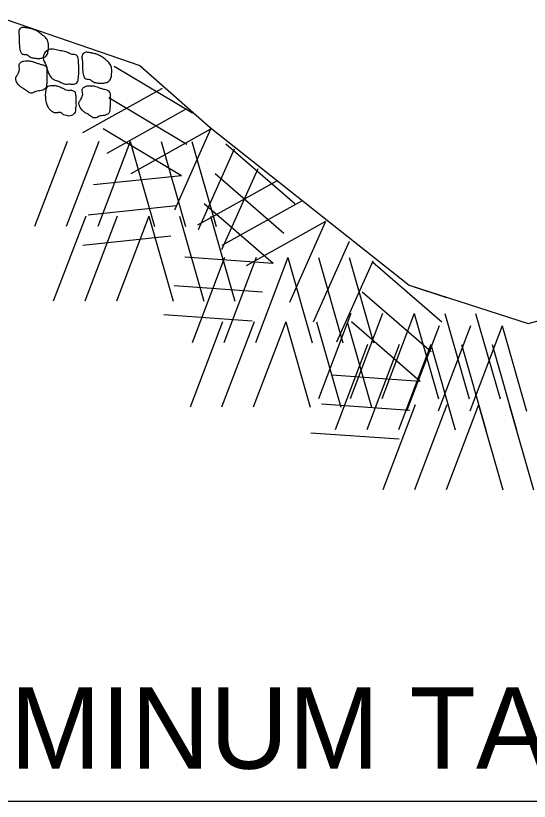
# Model space of a CAD drawing. Extents: x 2261460 to 2262119, y -3124004 to -3123604.
# Drawn here: x 2261622.68 to 2261641.89, y -3123734.8 to -3123705.42 of the extents above; entities that cross this region are included whole.
import ezdxf

# ---------------------------------------------------------------- set-up
doc = ezdxf.new("R2010")
doc.units = 0
doc.layers.add('RD_Pr_Roadway_Items', color=7, linetype='Continuous')
doc.layers.add('RD_Pr_Roadway_Notes', color=7, linetype='Continuous')

msp = doc.modelspace()

# ---------------------------------------------------------------- linework, layer by layer
at = {"layer": 'RD_Pr_Roadway_Items'}
for p, q in [((2261621.888, -3123705.418), (2261627.318, -3123707.279)), ((2261629.287, -3123709.069), (2261626.36, -3123707.322)), ((2261627.318, -3123707.279), (2261629.954, -3123709.605)), ((2261628.156, -3123708.146), (2261625.18, -3123709.805)), ((2261629.082, -3123710.238), (2261626.158, -3123708.488)), ((2261629.062, -3123708.907), (2261626.086, -3123710.566)), ((2261628.88, -3123711.404), (2261625.953, -3123709.654)), ((2261629.968, -3123709.668), (2261626.99, -3123711.327)), ((2261629.968, -3123709.668), (2261628.617, -3123712.692)), ((2261624.596, -3123710.121), (2261623.384, -3123713.308)), ((2261625.782, -3123710.121), (2261624.567, -3123713.308)), ((2261626.964, -3123710.121), (2261625.75, -3123713.308)), ((2261626.964, -3123710.121), (2261627.874, -3123713.308)), ((2261628.116, -3123710.121), (2261629.025, -3123713.308)), ((2261629.264, -3123710.121), (2261630.177, -3123713.308)), ((2261633.118, -3123712.456), (2261630.539, -3123710.227)), ((2261630.849, -3123710.406), (2261629.501, -3123713.43)), ((2261631.733, -3123711.147), (2261630.382, -3123714.171)), ((2261628.88, -3123711.404), (2261625.582, -3123711.746)), ((2261632.71, -3123713.57), (2261630.134, -3123711.338)), ((2261632.46, -3123711.598), (2261629.481, -3123713.256)), ((2261628.677, -3123712.535), (2261625.382, -3123712.877)), ((2261632.309, -3123714.682), (2261629.729, -3123712.453)), ((2261633.366, -3123712.356), (2261630.387, -3123714.017)), ((2261625.294, -3123712.914), (2261624.08, -3123716.098)), ((2261626.477, -3123712.914), (2261625.266, -3123716.098)), ((2261627.663, -3123712.914), (2261626.448, -3123716.098)), ((2261627.663, -3123712.914), (2261628.572, -3123716.098)), ((2261628.811, -3123712.914), (2261629.721, -3123716.098)), ((2261629.963, -3123712.914), (2261630.872, -3123716.098)), ((2261634.272, -3123713.12), (2261631.294, -3123714.778)), ((2261634.272, -3123713.12), (2261632.921, -3123716.144)), ((2261628.478, -3123713.67), (2261625.183, -3123714.012)), ((2261635.153, -3123713.858), (2261633.802, -3123716.882)), ((2261632.309, -3123714.682), (2261629.002, -3123714.448)), ((2261630.49, -3123714.465), (2261629.276, -3123717.649)), ((2261631.673, -3123714.465), (2261630.459, -3123717.649)), ((2261632.856, -3123714.465), (2261631.644, -3123717.649)), ((2261632.856, -3123714.465), (2261633.768, -3123717.649)), ((2261634.007, -3123714.465), (2261634.916, -3123717.649)), ((2261636.034, -3123714.596), (2261634.683, -3123717.623)), ((2261635.159, -3123714.465), (2261636.068, -3123717.649)), ((2261638.622, -3123716.876), (2261636.042, -3123714.647)), ((2261631.915, -3123715.762), (2261628.609, -3123715.525)), ((2261638.217, -3123717.991), (2261635.64, -3123715.759)), ((2261631.519, -3123716.845), (2261628.216, -3123716.611)), ((2261635.219, -3123716.557), (2261634.007, -3123719.744)), ((2261636.404, -3123716.557), (2261635.19, -3123719.744)), ((2261637.587, -3123716.557), (2261636.373, -3123719.744)), ((2261637.587, -3123716.557), (2261638.496, -3123719.744)), ((2261638.739, -3123716.557), (2261639.648, -3123719.744)), ((2261639.887, -3123716.557), (2261640.799, -3123719.744)), ((2261630.413, -3123716.868), (2261629.199, -3123720.054)), ((2261631.596, -3123716.868), (2261630.382, -3123720.054)), ((2261632.779, -3123716.868), (2261631.567, -3123720.054)), ((2261632.779, -3123716.868), (2261633.691, -3123720.054)), ((2261633.93, -3123716.868), (2261634.84, -3123720.054)), ((2261635.082, -3123716.868), (2261635.991, -3123720.054)), ((2261637.815, -3123719.102), (2261635.236, -3123716.873)), ((2261638.516, -3123717.022), (2261637.302, -3123720.208)), ((2261639.699, -3123717.022), (2261638.485, -3123720.208)), ((2261640.882, -3123717.022), (2261639.671, -3123720.208)), ((2261640.882, -3123717.022), (2261641.794, -3123720.208)), ((2261635.84, -3123717.72), (2261634.626, -3123720.906)), ((2261637.023, -3123717.72), (2261635.811, -3123720.906)), ((2261638.209, -3123717.72), (2261636.994, -3123720.906)), ((2261638.209, -3123717.72), (2261639.118, -3123720.906)), ((2261639.357, -3123717.72), (2261640.266, -3123720.906)), ((2261640.509, -3123717.72), (2261641.418, -3123720.906)), ((2261637.815, -3123719.102), (2261634.509, -3123718.869)), ((2261637.419, -3123720.182), (2261634.116, -3123719.946)), ((2261637.624, -3123719.969), (2261636.41, -3123723.155)), ((2261638.807, -3123719.969), (2261637.593, -3123723.155)), ((2261639.99, -3123719.969), (2261638.779, -3123723.155)), ((2261639.99, -3123719.969), (2261640.902, -3123723.155)), ((2261641.141, -3123719.969), (2261642.051, -3123723.155)), ((2261637.026, -3123721.263), (2261633.722, -3123721.029))]:
    msp.add_line(p, q, dxfattribs=at)
for points in [[(2261629.954, -3123709.605), (2261637.396, -3123715.497), (2261638.793, -3123715.964)], [(2261637.396, -3123715.497), (2261641.857, -3123716.933), (2261647.828, -3123715.303), (2261655.504, -3123713.521), (2261660.232, -3123711.504), (2261663.955, -3123711.35)]]:
    msp.add_lwpolyline(points, dxfattribs=at)
for points in [[(2261623.715, -3123706.986), (2261623.798, -3123706.937), (2261623.858, -3123706.863), (2261623.895, -3123706.709), (2261623.903, -3123706.51), (2261623.869, -3123706.35), (2261623.755, -3123706.202), (2261623.635, -3123706.105), (2261623.507, -3123706.011), (2261623.373, -3123705.946), (2261623.233, -3123705.9), (2261623.094, -3123705.874), (2261622.934, -3123705.857), (2261622.834, -3123705.906), (2261622.794, -3123705.985), (2261622.8, -3123706.148), (2261622.806, -3123706.336), (2261622.814, -3123706.518), (2261622.846, -3123706.727), (2261622.9, -3123706.826), (2261622.985, -3123706.863), (2261623.091, -3123706.875), (2261623.162, -3123706.929), (2261623.296, -3123706.989), (2261623.43, -3123707.012), (2261623.573, -3123707.014), (2261623.721, -3123706.98)], [(2261624.302, -3123707.875), (2261624.365, -3123707.915), (2261624.448, -3123707.949), (2261624.536, -3123707.981), (2261624.65, -3123707.972), (2261624.798, -3123707.981), (2261624.961, -3123707.932), (2261625.023, -3123707.727), (2261625.04, -3123707.493), (2261625.032, -3123707.265), (2261625.009, -3123707.012), (2261624.952, -3123706.892), (2261624.79, -3123706.866), (2261624.667, -3123706.818), (2261624.505, -3123706.752), (2261624.308, -3123706.721), (2261624.083, -3123706.672), (2261623.878, -3123706.704), (2261623.758, -3123706.818), (2261623.707, -3123706.997), (2261623.806, -3123707.257), (2261623.838, -3123707.354), (2261623.935, -3123707.63), (2261624.031, -3123707.753), (2261624.154, -3123707.827), (2261624.316, -3123707.875)], [(2261626.081, -3123707.915), (2261626.163, -3123707.867), (2261626.223, -3123707.793), (2261626.26, -3123707.639), (2261626.269, -3123707.439), (2261626.235, -3123707.282), (2261626.121, -3123707.131), (2261626.001, -3123707.034), (2261625.873, -3123706.94), (2261625.739, -3123706.875), (2261625.599, -3123706.829), (2261625.459, -3123706.806), (2261625.3, -3123706.786), (2261625.2, -3123706.835), (2261625.16, -3123706.915), (2261625.166, -3123707.077), (2261625.172, -3123707.265), (2261625.18, -3123707.448), (2261625.211, -3123707.656), (2261625.266, -3123707.758), (2261625.351, -3123707.793), (2261625.457, -3123707.807), (2261625.528, -3123707.858), (2261625.662, -3123707.921), (2261625.796, -3123707.941), (2261625.938, -3123707.944), (2261626.086, -3123707.912)], [(2261622.68, -3123707.716), (2261622.683, -3123707.824), (2261622.749, -3123707.958), (2261622.849, -3123708.066), (2261622.94, -3123708.132), (2261622.997, -3123708.16), (2261623.065, -3123708.214), (2261623.139, -3123708.263), (2261623.208, -3123708.303), (2261623.276, -3123708.311), (2261623.353, -3123708.294), (2261623.43, -3123708.249), (2261623.538, -3123708.234), (2261623.63, -3123708.217), (2261623.715, -3123708.189), (2261623.789, -3123708.135), (2261623.826, -3123708.035), (2261623.841, -3123707.867), (2261623.846, -3123707.673), (2261623.846, -3123707.499), (2261623.835, -3123707.371), (2261623.781, -3123707.294), (2261623.678, -3123707.251), (2261623.593, -3123707.228), (2261623.467, -3123707.191), (2261623.353, -3123707.151), (2261623.259, -3123707.123), (2261623.097, -3123707.103), (2261622.98, -3123707.114), (2261622.871, -3123707.16), (2261622.8, -3123707.254), (2261622.809, -3123707.348), (2261622.817, -3123707.433), (2261622.794, -3123707.519), (2261622.757, -3123707.599), (2261622.68, -3123707.716)], [(2261624.918, -3123708.876), (2261624.935, -3123708.764), (2261624.926, -3123708.668), (2261624.926, -3123708.511), (2261624.918, -3123708.38), (2261624.878, -3123708.257), (2261624.767, -3123708.209), (2261624.61, -3123708.206), (2261624.519, -3123708.172), (2261624.408, -3123708.112), (2261624.254, -3123708.055), (2261624.126, -3123708.029), (2261623.98, -3123708.029), (2261623.886, -3123708.058), (2261623.829, -3123708.135), (2261623.801, -3123708.266), (2261623.798, -3123708.457), (2261623.829, -3123708.673), (2261623.886, -3123708.83), (2261623.963, -3123708.941), (2261624.083, -3123709.03), (2261624.174, -3123709.055), (2261624.297, -3123709.038), (2261624.399, -3123709.067), (2261624.47, -3123709.124), (2261624.573, -3123709.155), (2261624.67, -3123709.172), (2261624.764, -3123709.152), (2261624.875, -3123709.067), (2261624.918, -3123708.873)], [(2261625.046, -3123708.645), (2261625.049, -3123708.753), (2261625.115, -3123708.887), (2261625.214, -3123708.998), (2261625.306, -3123709.064), (2261625.363, -3123709.089), (2261625.431, -3123709.144), (2261625.505, -3123709.192), (2261625.573, -3123709.232), (2261625.642, -3123709.24), (2261625.719, -3123709.226), (2261625.796, -3123709.181), (2261625.904, -3123709.163), (2261625.995, -3123709.146), (2261626.081, -3123709.118), (2261626.155, -3123709.067), (2261626.192, -3123708.964), (2261626.206, -3123708.799), (2261626.212, -3123708.602), (2261626.212, -3123708.428), (2261626.2, -3123708.303), (2261626.146, -3123708.226), (2261626.044, -3123708.18), (2261625.958, -3123708.16), (2261625.833, -3123708.123), (2261625.719, -3123708.083), (2261625.625, -3123708.055), (2261625.462, -3123708.035), (2261625.345, -3123708.046), (2261625.237, -3123708.089), (2261625.166, -3123708.183), (2261625.174, -3123708.277), (2261625.183, -3123708.363), (2261625.16, -3123708.448), (2261625.123, -3123708.531), (2261625.046, -3123708.645)]]:
    msp.add_spline(points, degree=3, dxfattribs=at)
at = {"layer": 'RD_Pr_Roadway_Notes'}
msp.add_line((2261614.034, -3123734.801), (2261654.826, -3123734.801), dxfattribs=at)

# ---------------------------------------------------------------- texts
msp.add_text('ALUMINUM TABLET', height=3.048, dxfattribs=at).set_placement((2261614.538, -3123733.582))

doc.saveas('drawing.dxf')
